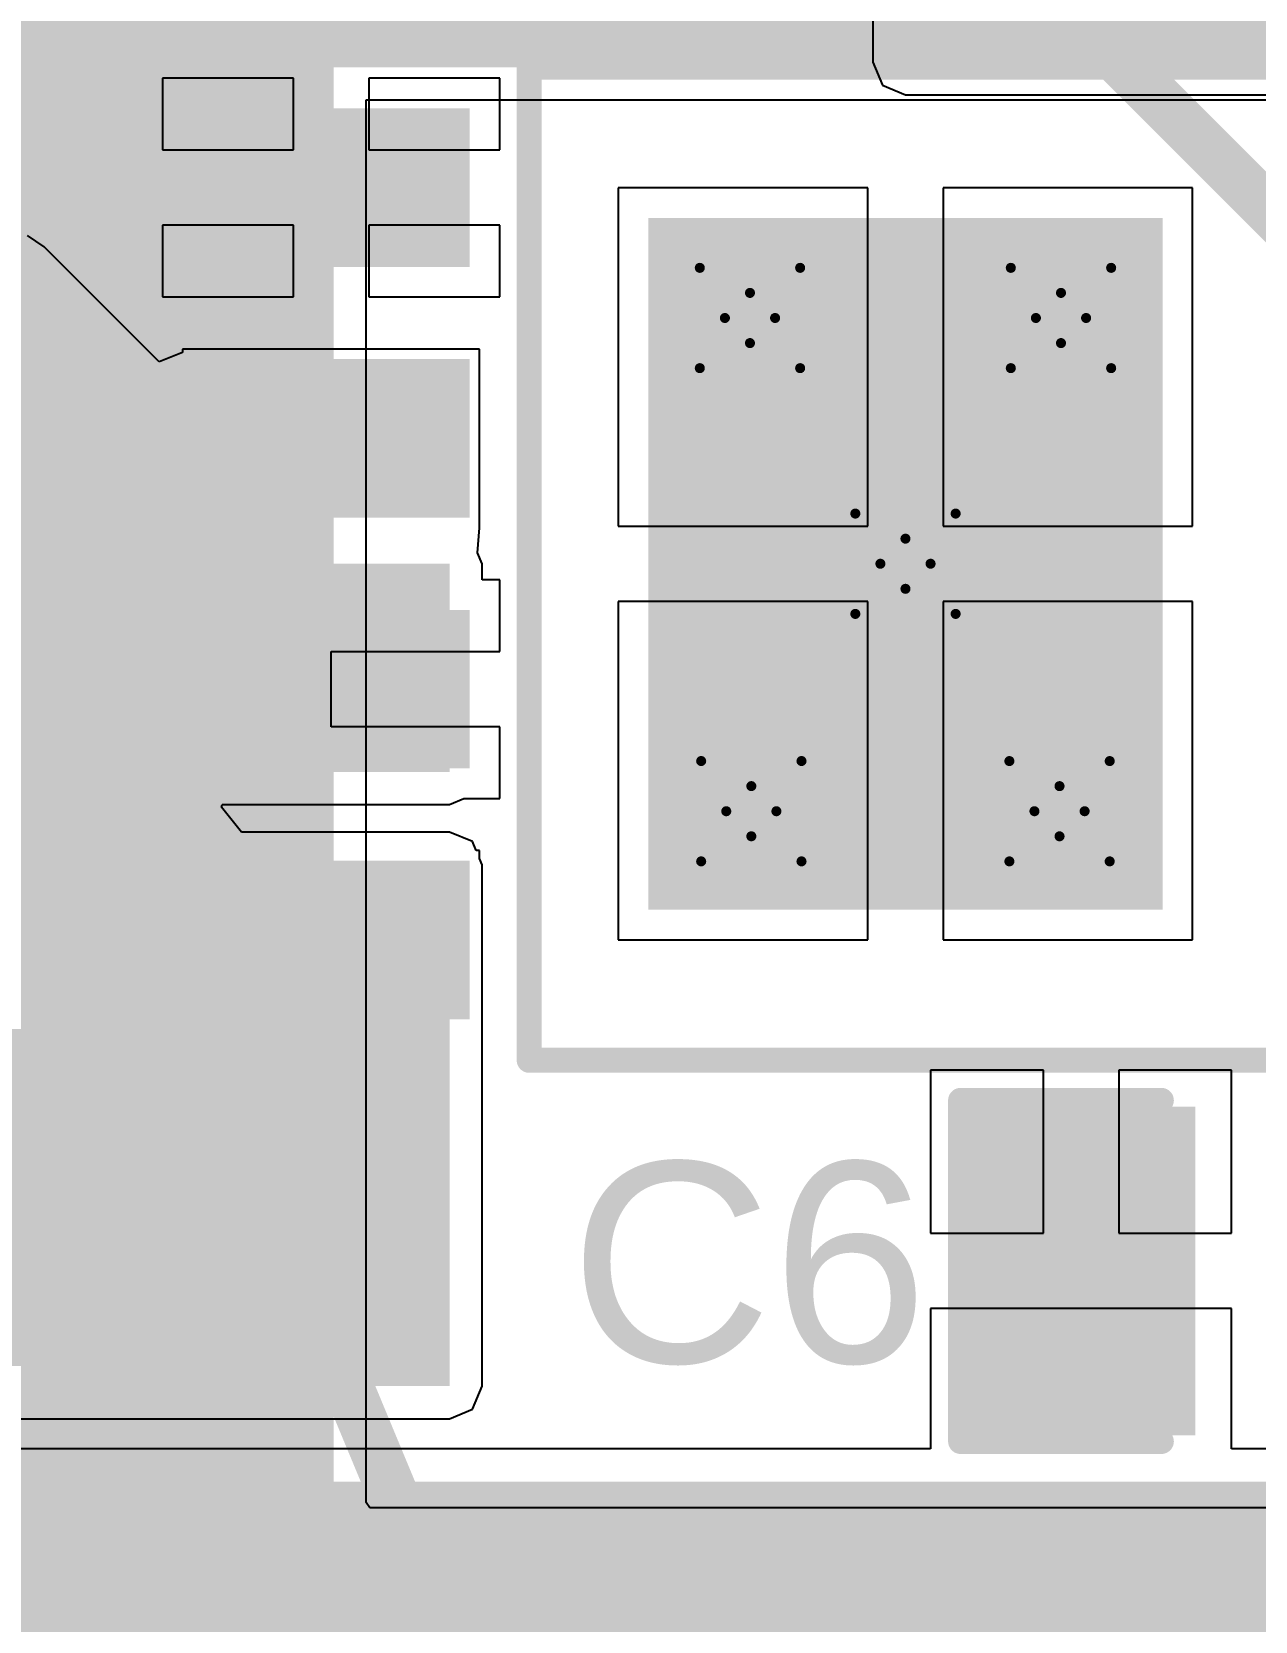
# Model space of a CAD drawing. Header units: inches. Extents: x -0.9 to 13.3, y -2.2 to 2.7.
# Drawn here: x 1.3271 to 1.571, y -1.5269 to -1.21 of the extents above; entities that cross this region are included whole.
import ezdxf

# ---------------------------------------------------------------- set-up
doc = ezdxf.new("R2010")
doc.units = ezdxf.units.IN
doc.header["$MEASUREMENT"] = 0
for name, color, linetype in [('Board Outline', 216, 'Continuous'), ('Bottom Layer', 5, 'Continuous'), ('Dimension', 6, 'Continuous'), ('Drill Drawing', 1, 'Continuous'), ('Top Layer', 1, 'Continuous'), ('Top Overlay', 2, 'Continuous'), ('Top Paste', 8, 'Continuous'), ('Top Solder', 216, 'Continuous'), ('Via Holes', 16, 'Continuous')]:
    doc.layers.add(name, color=color, linetype=linetype)
doc.styles.add('Arial', font='', dxfattribs={"height": 0.2})
doc.styles.get('Arial').set_extended_font_data('Arial')

# ---------------------------------------------------------------- blocks, each defined once
blk = doc.blocks.new('C___0402_81')
at = {"layer": 'Top Layer'}
for points in [[(-0.0275, -0.0125), (-0.0275, 0.0125), (-0.0095, 0.0125), (-0.0095, -0.0125)], [(0.0095, -0.0125), (0.0095, 0.0125), (0.0275, 0.0125), (0.0275, -0.0125)]]:
    blk.add_hatch(color=1, dxfattribs=at).paths.add_polyline_path(points)
at = {"layer": 'Top Paste'}
for points in [[(-0.0275, -0.0125), (-0.0275, 0.0125), (-0.0095, 0.0125), (-0.0095, -0.0125)], [(0.0095, -0.0125), (0.0095, 0.0125), (0.0275, 0.0125), (0.0275, -0.0125)]]:
    blk.add_hatch(color=8, dxfattribs=at).paths.add_polyline_path(points)
at = {"layer": 'Top Solder'}
for points in [[(-0.02986, -0.01486), (-0.02986, 0.01486), (-0.00714, 0.01486), (-0.00714, -0.01486)], [(0.00714, -0.01486), (0.00714, 0.01486), (0.02986, 0.01486), (0.02986, -0.01486)]]:
    blk.add_hatch(color=216, dxfattribs=at).paths.add_polyline_path(points)
at = {"layer": 'Top Overlay'}
for points in [[(-0.031, -0.016, 0.005, 0.005, 0), (-0.031, 0.016, 0.005, 0.005, 0)], [(-0.011, 0.016, 0.005, 0.005, 0), (-0.031, 0.016, 0.005, 0.005, 0)], [(0.031, 0.016, 0.005, 0.005, 0), (0.011, 0.016, 0.005, 0.005, 0)], [(0.031, -0.016, 0.005, 0.005, 0), (0.031, 0.016, 0.005, 0.005, 0)], [(-0.011, -0.016, 0.005, 0.005, 0), (-0.031, -0.016, 0.005, 0.005, 0)], [(0.031, -0.016, 0.005, 0.005, 0), (0.011, -0.016, 0.005, 0.005, 0)]]:
    blk.add_lwpolyline(points, format="xyseb", dxfattribs=at)
for points in [[(-0.03225, 0.016, 0.0025, 0.0025, 1), (-0.02975, 0.016, 0.0025, 0.0025, 1)], [(-0.03225, 0.016, 0.0025, 0.0025, 1), (-0.02975, 0.016, 0.0025, 0.0025, 1)], [(-0.01225, 0.016, 0.0025, 0.0025, 1), (-0.00975, 0.016, 0.0025, 0.0025, 1)], [(0.00975, 0.016, 0.0025, 0.0025, 1), (0.01225, 0.016, 0.0025, 0.0025, 1)], [(0.02975, 0.016, 0.0025, 0.0025, 1), (0.03225, 0.016, 0.0025, 0.0025, 1)], [(0.02975, 0.016, 0.0025, 0.0025, 1), (0.03225, 0.016, 0.0025, 0.0025, 1)], [(-0.03225, -0.016, 0.0025, 0.0025, 1), (-0.02975, -0.016, 0.0025, 0.0025, 1)], [(-0.03225, -0.016, 0.0025, 0.0025, 1), (-0.02975, -0.016, 0.0025, 0.0025, 1)], [(-0.01225, -0.016, 0.0025, 0.0025, 1), (-0.00975, -0.016, 0.0025, 0.0025, 1)], [(0.00975, -0.016, 0.0025, 0.0025, 1), (0.01225, -0.016, 0.0025, 0.0025, 1)], [(0.02975, -0.016, 0.0025, 0.0025, 1), (0.03225, -0.016, 0.0025, 0.0025, 1)], [(0.02975, -0.016, 0.0025, 0.0025, 1), (0.03225, -0.016, 0.0025, 0.0025, 1)]]:
    blk.add_lwpolyline(points, format="xyseb", close=True, dxfattribs=at)
blk = doc.blocks.new('ESOP_8_85')
at = {"layer": 'Top Layer'}
for points in [[(-0.13813, 0.08681), (-0.09089, 0.08681), (-0.09089, 0.06319), (-0.13813, 0.06319)], [(-0.04724, 0.06496), (0.04724, 0.06496), (0.04724, -0.06496), (-0.04724, -0.06496)], [(-0.13813, 0.03681), (-0.09089, 0.03681), (-0.09089, 0.01319), (-0.13813, 0.01319)], [(-0.13813, -0.01319), (-0.09089, -0.01319), (-0.09089, -0.03681), (-0.13813, -0.03681)], [(-0.13813, -0.06319), (-0.09089, -0.06319), (-0.09089, -0.08681), (-0.13813, -0.08681)]]:
    blk.add_hatch(color=1, dxfattribs=at).paths.add_polyline_path(points)
at = {"layer": 'Top Paste'}
for points in [[(-0.13813, 0.08681), (-0.09089, 0.08681), (-0.09089, 0.06319), (-0.13813, 0.06319)], [(-0.04724, 0.06496), (0.04724, 0.06496), (0.04724, -0.06496), (-0.04724, -0.06496)], [(-0.13813, 0.03681), (-0.09089, 0.03681), (-0.09089, 0.01319), (-0.13813, 0.01319)], [(-0.13813, -0.01319), (-0.09089, -0.01319), (-0.09089, -0.03681), (-0.13813, -0.03681)], [(-0.13813, -0.06319), (-0.09089, -0.06319), (-0.09089, -0.08681), (-0.13813, -0.08681)]]:
    blk.add_hatch(color=8, dxfattribs=at).paths.add_polyline_path(points)
at = {"layer": 'Top Solder'}
for points in [[(-0.14213, 0.09081), (-0.08689, 0.09081), (-0.08689, 0.05919), (-0.14213, 0.05919)], [(-0.05124, 0.06896), (0.05124, 0.06896), (0.05124, -0.06896), (-0.05124, -0.06896)], [(-0.14213, 0.04081), (-0.08689, 0.04081), (-0.08689, 0.00919), (-0.14213, 0.00919)], [(-0.14213, -0.00919), (-0.08689, -0.00919), (-0.08689, -0.04081), (-0.14213, -0.04081)], [(-0.14213, -0.05919), (-0.08689, -0.05919), (-0.08689, -0.09081), (-0.14213, -0.09081)]]:
    blk.add_hatch(color=216, dxfattribs=at).paths.add_polyline_path(points)
at = {"layer": 'Top Overlay'}
for points in [[(-0.075, 0.099, 0.005, 0.005, 0), (0.073, 0.099, 0.005, 0.005, 0)], [(-0.075, 0.099, 0.005, 0.005, 0), (-0.075, -0.099, 0.005, 0.005, 0)], [(-0.15265, 0.08069, 0.01181, 0.01181, 0), (-0.14765, 0.07569, 0.01181, 0.01181, 0)], [(-0.15265, 0.07069, 0.01181, 0.01181, 0), (-0.15265, 0.08069, 0.01181, 0.01181, 0)], [(-0.15265, 0.07069, 0.01181, 0.01181, 0), (-0.14765, 0.07569, 0.01181, 0.01181, 0)], [(-0.075, -0.099, 0.005, 0.005, 0), (0.073, -0.099, 0.005, 0.005, 0)]]:
    blk.add_lwpolyline(points, format="xyseb", dxfattribs=at)
for points in [[(-0.07625, 0.099, 0.0025, 0.0025, 1), (-0.07375, 0.099, 0.0025, 0.0025, 1)], [(-0.07625, 0.099, 0.0025, 0.0025, 1), (-0.07375, 0.099, 0.0025, 0.0025, 1)], [(-0.1556, 0.08069, 0.00591, 0.00591, 1), (-0.14969, 0.08069, 0.00591, 0.00591, 1)], [(-0.1556, 0.08069, 0.00591, 0.00591, 1), (-0.14969, 0.08069, 0.00591, 0.00591, 1)], [(-0.1506, 0.07569, 0.00591, 0.00591, 1), (-0.14469, 0.07569, 0.00591, 0.00591, 1)], [(-0.1506, 0.07569, 0.00591, 0.00591, 1), (-0.14469, 0.07569, 0.00591, 0.00591, 1)], [(-0.1556, 0.07069, 0.00591, 0.00591, 1), (-0.14969, 0.07069, 0.00591, 0.00591, 1)], [(-0.1556, 0.07069, 0.00591, 0.00591, 1), (-0.14969, 0.07069, 0.00591, 0.00591, 1)], [(-0.07625, -0.099, 0.0025, 0.0025, 1), (-0.07375, -0.099, 0.0025, 0.0025, 1)], [(-0.07625, -0.099, 0.0025, 0.0025, 1), (-0.07375, -0.099, 0.0025, 0.0025, 1)]]:
    blk.add_lwpolyline(points, format="xyseb", close=True, dxfattribs=at)
blk = doc.blocks.new('C___0805_121')
at = {"layer": 'Top Layer'}
for points in [[(-0.06, 0.03), (-0.02, 0.03), (-0.02, -0.03), (-0.06, -0.03)], [(0.02, 0.03), (0.06, 0.03), (0.06, -0.03), (0.02, -0.03)]]:
    blk.add_hatch(color=1, dxfattribs=at).paths.add_polyline_path(points)
at = {"layer": 'Top Paste'}
for points in [[(-0.06, 0.03), (-0.02, 0.03), (-0.02, -0.03), (-0.06, -0.03)], [(0.02, 0.03), (0.06, 0.03), (0.06, -0.03), (0.02, -0.03)]]:
    blk.add_hatch(color=8, dxfattribs=at).paths.add_polyline_path(points)
at = {"layer": 'Top Solder'}
for points in [[(-0.06276, 0.03276), (-0.01724, 0.03276), (-0.01724, -0.03276), (-0.06276, -0.03276)], [(0.01724, 0.03276), (0.06276, 0.03276), (0.06276, -0.03276), (0.01724, -0.03276)]]:
    blk.add_hatch(color=216, dxfattribs=at).paths.add_polyline_path(points)
at = {"layer": 'Top Overlay'}
for points in [[(-0.064, -0.034, 0.005, 0.005, 0), (-0.064, 0.034, 0.005, 0.005, 0)], [(-0.064, 0.034, 0.005, 0.005, 0), (-0.024, 0.034, 0.005, 0.005, 0)], [(0.024, 0.034, 0.005, 0.005, 0), (0.064, 0.034, 0.005, 0.005, 0)], [(0.064, -0.034, 0.005, 0.005, 0), (0.064, 0.034, 0.005, 0.005, 0)], [(-0.064, -0.034, 0.005, 0.005, 0), (-0.024, -0.034, 0.005, 0.005, 0)], [(0.024, -0.034, 0.005, 0.005, 0), (0.064, -0.034, 0.005, 0.005, 0)]]:
    blk.add_lwpolyline(points, format="xyseb", dxfattribs=at)
for points in [[(-0.06525, 0.034, 0.0025, 0.0025, 1), (-0.06275, 0.034, 0.0025, 0.0025, 1)], [(-0.06525, 0.034, 0.0025, 0.0025, 1), (-0.06275, 0.034, 0.0025, 0.0025, 1)], [(-0.02525, 0.034, 0.0025, 0.0025, 1), (-0.02275, 0.034, 0.0025, 0.0025, 1)], [(0.02275, 0.034, 0.0025, 0.0025, 1), (0.02525, 0.034, 0.0025, 0.0025, 1)], [(0.06275, 0.034, 0.0025, 0.0025, 1), (0.06525, 0.034, 0.0025, 0.0025, 1)], [(0.06275, 0.034, 0.0025, 0.0025, 1), (0.06525, 0.034, 0.0025, 0.0025, 1)], [(-0.06525, -0.034, 0.0025, 0.0025, 1), (-0.06275, -0.034, 0.0025, 0.0025, 1)], [(-0.06525, -0.034, 0.0025, 0.0025, 1), (-0.06275, -0.034, 0.0025, 0.0025, 1)], [(-0.02525, -0.034, 0.0025, 0.0025, 1), (-0.02275, -0.034, 0.0025, 0.0025, 1)], [(0.02275, -0.034, 0.0025, 0.0025, 1), (0.02525, -0.034, 0.0025, 0.0025, 1)], [(0.06275, -0.034, 0.0025, 0.0025, 1), (0.06525, -0.034, 0.0025, 0.0025, 1)], [(0.06275, -0.034, 0.0025, 0.0025, 1), (0.06525, -0.034, 0.0025, 0.0025, 1)]]:
    blk.add_lwpolyline(points, format="xyseb", close=True, dxfattribs=at)

msp = doc.modelspace()

# ---------------------------------------------------------------- hatches: boundary and pattern name
at = {"layer": 'Bottom Layer'}
for points in [[(1.49992, -1.21705), (1.62514, -1.21705), (1.62514, -1.11075), (1.49992, -1.11075)], [(1.28528, -1.21705), (1.60828, -1.21705), (1.60828, -1.15705), (1.28528, -1.15705)], [(1.28528, -1.50319), (1.38728, -1.50319), (1.38728, -1.15705), (1.28528, -1.15705)], [(1.08428, -1.50319), (1.38728, -1.50319), (1.38728, -1.39381), (1.08428, -1.39381)], [(1.26105, -1.606), (1.39, -1.606), (1.39, -1.51079), (1.26105, -1.51079)], [(1.26105, -1.55305), (1.72439, -1.55305), (1.72439, -1.51079), (1.26105, -1.51079)]]:
    msp.add_hatch(color=5, dxfattribs=at).paths.add_polyline_path(points)
h = msp.add_hatch(color=5, dxfattribs=at)
edge = h.paths.add_edge_path()
edge.add_arc((1.47028, -1.26705), 0.01181, 0, 360)
h = msp.add_hatch(color=5, dxfattribs=at)
edge = h.paths.add_edge_path()
edge.add_arc((1.53228, -1.26705), 0.01181, 0, 360)
h = msp.add_hatch(color=5, dxfattribs=at)
edge = h.paths.add_edge_path()
edge.add_arc((1.50128, -1.31605), 0.01181, 0, 360)
h = msp.add_hatch(color=5, dxfattribs=at)
edge = h.paths.add_edge_path()
edge.add_arc((1.47055, -1.36539), 0.01181, 0, 360)
h = msp.add_hatch(color=5, dxfattribs=at)
edge = h.paths.add_edge_path()
edge.add_arc((1.53199, -1.36539), 0.01181, 0, 360)
at = {"layer": 'Top Layer'}
for points in [[(1.50128, -1.21605), (1.63941, -1.21605), (1.63941, -1.04105), (1.50128, -1.04105)], [(1.25228, -1.35755), (1.41039, -1.35755), (1.41039, -1.31605), (1.25228, -1.31605)], [(1.17128, -1.48002), (1.41039, -1.48002), (1.41039, -1.37605), (1.17128, -1.37605)], [(1.07808, -1.55305), (1.64428, -1.55305), (1.64428, -1.49905), (1.07808, -1.49905)]]:
    msp.add_hatch(color=1, dxfattribs=at).paths.add_polyline_path(points)
h = msp.add_hatch(color=1, dxfattribs=at)
edge = h.paths.add_edge_path()
edge.add_arc((1.47028, -1.26705), 0.01181, 0, 360)
h = msp.add_hatch(color=1, dxfattribs=at)
edge = h.paths.add_edge_path()
edge.add_arc((1.53228, -1.26705), 0.01181, 0, 360)
h = msp.add_hatch(color=1, dxfattribs=at)
edge = h.paths.add_edge_path()
edge.add_arc((1.50128, -1.31605), 0.01181, 0, 360)
h = msp.add_hatch(color=1, dxfattribs=at)
edge = h.paths.add_edge_path()
edge.add_arc((1.47055, -1.36539), 0.01181, 0, 360)
h = msp.add_hatch(color=1, dxfattribs=at)
edge = h.paths.add_edge_path()
edge.add_arc((1.53199, -1.36539), 0.01181, 0, 360)
at = {"layer": 'Via Holes'}
h = msp.add_hatch(color=7, dxfattribs=at)
edge = h.paths.add_edge_path()
edge.add_arc((1.47028, -1.26705), 0.00591, 0, 360)
h = msp.add_hatch(color=7, dxfattribs=at)
edge = h.paths.add_edge_path()
edge.add_arc((1.53228, -1.26705), 0.00591, 0, 360)
h = msp.add_hatch(color=7, dxfattribs=at)
edge = h.paths.add_edge_path()
edge.add_arc((1.50128, -1.31605), 0.00591, 0, 360)
h = msp.add_hatch(color=7, dxfattribs=at)
edge = h.paths.add_edge_path()
edge.add_arc((1.47055, -1.36539), 0.00591, 0, 360)
h = msp.add_hatch(color=7, dxfattribs=at)
edge = h.paths.add_edge_path()
edge.add_arc((1.53199, -1.36539), 0.00591, 0, 360)

# ---------------------------------------------------------------- linework, layer by layer
at = {"layer": 'Board Outline'}
msp.add_lwpolyline([(1.99867, 0.21567, 0.01, 0.01, -1.122171), (-0.01159, -1.51329, 0.01, 0.01, 0)], format="xyseb", dxfattribs=at)
at = {"layer": 'Bottom Layer'}
for p, q in [((1.39377, -1.39381), (1.39377, -1.22354)), ((1.39377, -1.22354), (1.62514, -1.22354)), ((1.39377, -1.50319), (1.39377, -1.39381)), ((1.39451, -1.50429), (1.39377, -1.50319)), ((1.67805, -1.50429), (1.39451, -1.50429))]:
    msp.add_line(p, q, dxfattribs=at)
at = {"layer": 'Dimension'}
for points in [[(0.04081, 0.0156, 0.01, 0.01, -3.064051), (0.02964, -1.5299, 0.01, 0.01, 0)], [(1.09299, -0.7648, 0.01, 0.01, 0), (1.66799, -2.14857, 0.01, 0.01, 0)], [(1.09328, -0.76505, 0.01, 0.01, 0), (2.17428, -1.84605, 0.01, 0.01, 0)]]:
    msp.add_lwpolyline(points, format="xyseb", dxfattribs=at)
at = {"layer": 'Drill Drawing'}
for points in [[(1.46028, -1.25705, 0.002, 0.002, 0), (1.47028, -1.26205, 0.002, 0.002, 0)], [(1.46028, -1.25705, 0.002, 0.002, 0), (1.46528, -1.26705, 0.002, 0.002, 0)], [(1.47028, -1.26205, 0.002, 0.002, 0), (1.48028, -1.25705, 0.002, 0.002, 0)], [(1.47528, -1.26705, 0.002, 0.002, 0), (1.48028, -1.25705, 0.002, 0.002, 0)], [(1.52228, -1.25705, 0.002, 0.002, 0), (1.53228, -1.26205, 0.002, 0.002, 0)], [(1.52228, -1.25705, 0.002, 0.002, 0), (1.52728, -1.26705, 0.002, 0.002, 0)], [(1.53228, -1.26205, 0.002, 0.002, 0), (1.54228, -1.25705, 0.002, 0.002, 0)], [(1.53728, -1.26705, 0.002, 0.002, 0), (1.54228, -1.25705, 0.002, 0.002, 0)], [(1.46028, -1.27705, 0.002, 0.002, 0), (1.46528, -1.26705, 0.002, 0.002, 0)], [(1.47528, -1.26705, 0.002, 0.002, 0), (1.48028, -1.27705, 0.002, 0.002, 0)], [(1.52228, -1.27705, 0.002, 0.002, 0), (1.52728, -1.26705, 0.002, 0.002, 0)], [(1.53728, -1.26705, 0.002, 0.002, 0), (1.54228, -1.27705, 0.002, 0.002, 0)], [(1.46028, -1.27705, 0.002, 0.002, 0), (1.47028, -1.27205, 0.002, 0.002, 0)], [(1.47028, -1.27205, 0.002, 0.002, 0), (1.48028, -1.27705, 0.002, 0.002, 0)], [(1.52228, -1.27705, 0.002, 0.002, 0), (1.53228, -1.27205, 0.002, 0.002, 0)], [(1.53228, -1.27205, 0.002, 0.002, 0), (1.54228, -1.27705, 0.002, 0.002, 0)], [(1.49128, -1.30605, 0.002, 0.002, 0), (1.50128, -1.31105, 0.002, 0.002, 0)], [(1.49128, -1.30605, 0.002, 0.002, 0), (1.49628, -1.31605, 0.002, 0.002, 0)], [(1.50128, -1.31105, 0.002, 0.002, 0), (1.51128, -1.30605, 0.002, 0.002, 0)], [(1.50628, -1.31605, 0.002, 0.002, 0), (1.51128, -1.30605, 0.002, 0.002, 0)], [(1.49128, -1.32605, 0.002, 0.002, 0), (1.49628, -1.31605, 0.002, 0.002, 0)], [(1.50628, -1.31605, 0.002, 0.002, 0), (1.51128, -1.32605, 0.002, 0.002, 0)], [(1.49128, -1.32605, 0.002, 0.002, 0), (1.50128, -1.32105, 0.002, 0.002, 0)], [(1.50128, -1.32105, 0.002, 0.002, 0), (1.51128, -1.32605, 0.002, 0.002, 0)], [(1.46055, -1.35539, 0.002, 0.002, 0), (1.47055, -1.36039, 0.002, 0.002, 0)], [(1.46055, -1.35539, 0.002, 0.002, 0), (1.46555, -1.36539, 0.002, 0.002, 0)], [(1.47055, -1.36039, 0.002, 0.002, 0), (1.48055, -1.35539, 0.002, 0.002, 0)], [(1.47555, -1.36539, 0.002, 0.002, 0), (1.48055, -1.35539, 0.002, 0.002, 0)], [(1.52199, -1.35539, 0.002, 0.002, 0), (1.53199, -1.36039, 0.002, 0.002, 0)], [(1.52199, -1.35539, 0.002, 0.002, 0), (1.52699, -1.36539, 0.002, 0.002, 0)], [(1.53199, -1.36039, 0.002, 0.002, 0), (1.54199, -1.35539, 0.002, 0.002, 0)], [(1.53699, -1.36539, 0.002, 0.002, 0), (1.54199, -1.35539, 0.002, 0.002, 0)], [(1.46055, -1.37539, 0.002, 0.002, 0), (1.46555, -1.36539, 0.002, 0.002, 0)], [(1.47555, -1.36539, 0.002, 0.002, 0), (1.48055, -1.37539, 0.002, 0.002, 0)], [(1.52199, -1.37539, 0.002, 0.002, 0), (1.52699, -1.36539, 0.002, 0.002, 0)], [(1.53699, -1.36539, 0.002, 0.002, 0), (1.54199, -1.37539, 0.002, 0.002, 0)], [(1.46055, -1.37539, 0.002, 0.002, 0), (1.47055, -1.37039, 0.002, 0.002, 0)], [(1.47055, -1.37039, 0.002, 0.002, 0), (1.48055, -1.37539, 0.002, 0.002, 0)], [(1.52199, -1.37539, 0.002, 0.002, 0), (1.53199, -1.37039, 0.002, 0.002, 0)], [(1.53199, -1.37039, 0.002, 0.002, 0), (1.54199, -1.37539, 0.002, 0.002, 0)]]:
    msp.add_lwpolyline(points, format="xyseb", dxfattribs=at)
for points in [[(1.45978, -1.25705, 0.001, 0.001, 1), (1.46078, -1.25705, 0.001, 0.001, 1)], [(1.45978, -1.25705, 0.001, 0.001, 1), (1.46078, -1.25705, 0.001, 0.001, 1)], [(1.47978, -1.25705, 0.001, 0.001, 1), (1.48078, -1.25705, 0.001, 0.001, 1)], [(1.47978, -1.25705, 0.001, 0.001, 1), (1.48078, -1.25705, 0.001, 0.001, 1)], [(1.52178, -1.25705, 0.001, 0.001, 1), (1.52278, -1.25705, 0.001, 0.001, 1)], [(1.52178, -1.25705, 0.001, 0.001, 1), (1.52278, -1.25705, 0.001, 0.001, 1)], [(1.54178, -1.25705, 0.001, 0.001, 1), (1.54278, -1.25705, 0.001, 0.001, 1)], [(1.54178, -1.25705, 0.001, 0.001, 1), (1.54278, -1.25705, 0.001, 0.001, 1)], [(1.46978, -1.26205, 0.001, 0.001, 1), (1.47078, -1.26205, 0.001, 0.001, 1)], [(1.46978, -1.26205, 0.001, 0.001, 1), (1.47078, -1.26205, 0.001, 0.001, 1)], [(1.53178, -1.26205, 0.001, 0.001, 1), (1.53278, -1.26205, 0.001, 0.001, 1)], [(1.53178, -1.26205, 0.001, 0.001, 1), (1.53278, -1.26205, 0.001, 0.001, 1)], [(1.46478, -1.26705, 0.001, 0.001, 1), (1.46578, -1.26705, 0.001, 0.001, 1)], [(1.46478, -1.26705, 0.001, 0.001, 1), (1.46578, -1.26705, 0.001, 0.001, 1)], [(1.47478, -1.26705, 0.001, 0.001, 1), (1.47578, -1.26705, 0.001, 0.001, 1)], [(1.47478, -1.26705, 0.001, 0.001, 1), (1.47578, -1.26705, 0.001, 0.001, 1)], [(1.52678, -1.26705, 0.001, 0.001, 1), (1.52778, -1.26705, 0.001, 0.001, 1)], [(1.52678, -1.26705, 0.001, 0.001, 1), (1.52778, -1.26705, 0.001, 0.001, 1)], [(1.53678, -1.26705, 0.001, 0.001, 1), (1.53778, -1.26705, 0.001, 0.001, 1)], [(1.53678, -1.26705, 0.001, 0.001, 1), (1.53778, -1.26705, 0.001, 0.001, 1)], [(1.46978, -1.27205, 0.001, 0.001, 1), (1.47078, -1.27205, 0.001, 0.001, 1)], [(1.46978, -1.27205, 0.001, 0.001, 1), (1.47078, -1.27205, 0.001, 0.001, 1)], [(1.53178, -1.27205, 0.001, 0.001, 1), (1.53278, -1.27205, 0.001, 0.001, 1)], [(1.53178, -1.27205, 0.001, 0.001, 1), (1.53278, -1.27205, 0.001, 0.001, 1)], [(1.45978, -1.27705, 0.001, 0.001, 1), (1.46078, -1.27705, 0.001, 0.001, 1)], [(1.45978, -1.27705, 0.001, 0.001, 1), (1.46078, -1.27705, 0.001, 0.001, 1)], [(1.47978, -1.27705, 0.001, 0.001, 1), (1.48078, -1.27705, 0.001, 0.001, 1)], [(1.47978, -1.27705, 0.001, 0.001, 1), (1.48078, -1.27705, 0.001, 0.001, 1)], [(1.52178, -1.27705, 0.001, 0.001, 1), (1.52278, -1.27705, 0.001, 0.001, 1)], [(1.52178, -1.27705, 0.001, 0.001, 1), (1.52278, -1.27705, 0.001, 0.001, 1)], [(1.54178, -1.27705, 0.001, 0.001, 1), (1.54278, -1.27705, 0.001, 0.001, 1)], [(1.54178, -1.27705, 0.001, 0.001, 1), (1.54278, -1.27705, 0.001, 0.001, 1)], [(1.49078, -1.30605, 0.001, 0.001, 1), (1.49178, -1.30605, 0.001, 0.001, 1)], [(1.49078, -1.30605, 0.001, 0.001, 1), (1.49178, -1.30605, 0.001, 0.001, 1)], [(1.51078, -1.30605, 0.001, 0.001, 1), (1.51178, -1.30605, 0.001, 0.001, 1)], [(1.51078, -1.30605, 0.001, 0.001, 1), (1.51178, -1.30605, 0.001, 0.001, 1)], [(1.50078, -1.31105, 0.001, 0.001, 1), (1.50178, -1.31105, 0.001, 0.001, 1)], [(1.50078, -1.31105, 0.001, 0.001, 1), (1.50178, -1.31105, 0.001, 0.001, 1)], [(1.49578, -1.31605, 0.001, 0.001, 1), (1.49678, -1.31605, 0.001, 0.001, 1)], [(1.49578, -1.31605, 0.001, 0.001, 1), (1.49678, -1.31605, 0.001, 0.001, 1)], [(1.50578, -1.31605, 0.001, 0.001, 1), (1.50678, -1.31605, 0.001, 0.001, 1)], [(1.50578, -1.31605, 0.001, 0.001, 1), (1.50678, -1.31605, 0.001, 0.001, 1)], [(1.50078, -1.32105, 0.001, 0.001, 1), (1.50178, -1.32105, 0.001, 0.001, 1)], [(1.50078, -1.32105, 0.001, 0.001, 1), (1.50178, -1.32105, 0.001, 0.001, 1)], [(1.49078, -1.32605, 0.001, 0.001, 1), (1.49178, -1.32605, 0.001, 0.001, 1)], [(1.49078, -1.32605, 0.001, 0.001, 1), (1.49178, -1.32605, 0.001, 0.001, 1)], [(1.51078, -1.32605, 0.001, 0.001, 1), (1.51178, -1.32605, 0.001, 0.001, 1)], [(1.51078, -1.32605, 0.001, 0.001, 1), (1.51178, -1.32605, 0.001, 0.001, 1)], [(1.46005, -1.35539, 0.001, 0.001, 1), (1.46105, -1.35539, 0.001, 0.001, 1)], [(1.46005, -1.35539, 0.001, 0.001, 1), (1.46105, -1.35539, 0.001, 0.001, 1)], [(1.48005, -1.35539, 0.001, 0.001, 1), (1.48105, -1.35539, 0.001, 0.001, 1)], [(1.48005, -1.35539, 0.001, 0.001, 1), (1.48105, -1.35539, 0.001, 0.001, 1)], [(1.52149, -1.35539, 0.001, 0.001, 1), (1.52249, -1.35539, 0.001, 0.001, 1)], [(1.52149, -1.35539, 0.001, 0.001, 1), (1.52249, -1.35539, 0.001, 0.001, 1)], [(1.54149, -1.35539, 0.001, 0.001, 1), (1.54249, -1.35539, 0.001, 0.001, 1)], [(1.54149, -1.35539, 0.001, 0.001, 1), (1.54249, -1.35539, 0.001, 0.001, 1)], [(1.47005, -1.36039, 0.001, 0.001, 1), (1.47105, -1.36039, 0.001, 0.001, 1)], [(1.47005, -1.36039, 0.001, 0.001, 1), (1.47105, -1.36039, 0.001, 0.001, 1)], [(1.53149, -1.36039, 0.001, 0.001, 1), (1.53249, -1.36039, 0.001, 0.001, 1)], [(1.53149, -1.36039, 0.001, 0.001, 1), (1.53249, -1.36039, 0.001, 0.001, 1)], [(1.46505, -1.36539, 0.001, 0.001, 1), (1.46605, -1.36539, 0.001, 0.001, 1)], [(1.46505, -1.36539, 0.001, 0.001, 1), (1.46605, -1.36539, 0.001, 0.001, 1)], [(1.47505, -1.36539, 0.001, 0.001, 1), (1.47605, -1.36539, 0.001, 0.001, 1)], [(1.47505, -1.36539, 0.001, 0.001, 1), (1.47605, -1.36539, 0.001, 0.001, 1)], [(1.52649, -1.36539, 0.001, 0.001, 1), (1.52749, -1.36539, 0.001, 0.001, 1)], [(1.52649, -1.36539, 0.001, 0.001, 1), (1.52749, -1.36539, 0.001, 0.001, 1)], [(1.53649, -1.36539, 0.001, 0.001, 1), (1.53749, -1.36539, 0.001, 0.001, 1)], [(1.53649, -1.36539, 0.001, 0.001, 1), (1.53749, -1.36539, 0.001, 0.001, 1)], [(1.47005, -1.37039, 0.001, 0.001, 1), (1.47105, -1.37039, 0.001, 0.001, 1)], [(1.47005, -1.37039, 0.001, 0.001, 1), (1.47105, -1.37039, 0.001, 0.001, 1)], [(1.53149, -1.37039, 0.001, 0.001, 1), (1.53249, -1.37039, 0.001, 0.001, 1)], [(1.53149, -1.37039, 0.001, 0.001, 1), (1.53249, -1.37039, 0.001, 0.001, 1)], [(1.46005, -1.37539, 0.001, 0.001, 1), (1.46105, -1.37539, 0.001, 0.001, 1)], [(1.46005, -1.37539, 0.001, 0.001, 1), (1.46105, -1.37539, 0.001, 0.001, 1)], [(1.48005, -1.37539, 0.001, 0.001, 1), (1.48105, -1.37539, 0.001, 0.001, 1)], [(1.48005, -1.37539, 0.001, 0.001, 1), (1.48105, -1.37539, 0.001, 0.001, 1)], [(1.52149, -1.37539, 0.001, 0.001, 1), (1.52249, -1.37539, 0.001, 0.001, 1)], [(1.52149, -1.37539, 0.001, 0.001, 1), (1.52249, -1.37539, 0.001, 0.001, 1)], [(1.54149, -1.37539, 0.001, 0.001, 1), (1.54249, -1.37539, 0.001, 0.001, 1)], [(1.54149, -1.37539, 0.001, 0.001, 1), (1.54249, -1.37539, 0.001, 0.001, 1)]]:
    msp.add_lwpolyline(points, format="xyseb", close=True, dxfattribs=at)
at = {"layer": 'Top Layer'}
for p, q in [((1.49478, -1.08465), (1.49478, -1.21605)), ((1.49478, -1.21605), (1.49669, -1.22064)), ((1.37927, -1.21924), (1.35315, -1.21924)), ((1.35315, -1.21924), (1.35315, -1.23355)), ((1.37927, -1.23355), (1.37927, -1.21924)), ((1.42039, -1.21924), (1.39427, -1.21924)), ((1.39427, -1.21924), (1.39427, -1.23355)), ((1.42039, -1.23355), (1.42039, -1.21924)), ((1.49669, -1.22064), (1.50128, -1.22254)), ((1.50128, -1.22254), (1.58567, -1.22254)), ((1.35315, -1.23355), (1.37927, -1.23355)), ((1.39427, -1.23355), (1.42039, -1.23355)), ((1.49378, -1.24109), (1.44403, -1.24109)), ((1.44403, -1.24109), (1.44403, -1.30855)), ((1.49378, -1.30855), (1.49378, -1.24109)), ((1.55852, -1.24109), (1.50878, -1.24109)), ((1.50878, -1.24109), (1.50878, -1.30855)), ((1.55852, -1.30855), (1.55852, -1.24109)), ((1.37927, -1.24855), (1.35315, -1.24855)), ((1.35315, -1.24855), (1.35315, -1.26286)), ((1.37927, -1.26286), (1.37927, -1.24855)), ((1.42039, -1.24855), (1.39427, -1.24855)), ((1.39427, -1.24855), (1.39427, -1.26286)), ((1.42039, -1.26286), (1.42039, -1.24855)), ((1.32956, -1.25284), (1.32625, -1.25063)), ((1.35253, -1.27581), (1.32956, -1.25284)), ((1.35315, -1.26286), (1.37927, -1.26286)), ((1.39427, -1.26286), (1.42039, -1.26286)), ((1.35715, -1.2739), (1.35253, -1.27581)), ((1.41639, -1.27324), (1.35715, -1.27324)), ((1.35715, -1.27324), (1.35715, -1.2739)), ((1.41639, -1.30663), (1.41639, -1.27324)), ((1.41639, -1.30886), (1.41639, -1.30663)), ((1.44403, -1.30855), (1.49378, -1.30855)), ((1.50878, -1.30855), (1.55852, -1.30855)), ((1.41598, -1.31386), (1.41639, -1.30886)), ((1.41689, -1.31605), (1.41598, -1.31386)), ((1.41689, -1.31924), (1.41689, -1.31605)), ((1.42039, -1.31924), (1.41689, -1.31924)), ((1.42039, -1.33355), (1.42039, -1.31924)), ((1.49378, -1.32355), (1.44403, -1.32355)), ((1.44403, -1.32355), (1.44403, -1.39101)), ((1.49378, -1.39101), (1.49378, -1.32355)), ((1.55852, -1.32355), (1.50878, -1.32355)), ((1.50878, -1.32355), (1.50878, -1.39101)), ((1.55852, -1.39101), (1.55852, -1.32355)), ((1.38677, -1.34855), (1.38677, -1.33355)), ((1.38677, -1.33355), (1.42039, -1.33355)), ((1.42039, -1.34855), (1.38677, -1.34855)), ((1.42039, -1.36286), (1.42039, -1.34855)), ((1.3649, -1.36457), (1.36503, -1.36404)), ((1.3689, -1.36955), (1.3649, -1.36457)), ((1.36503, -1.36404), (1.41039, -1.36404)), ((1.41039, -1.36404), (1.41325, -1.36286)), ((1.41325, -1.36286), (1.42039, -1.36286)), ((1.41039, -1.36955), (1.3689, -1.36955)), ((1.41498, -1.37145), (1.41039, -1.36955)), ((1.41572, -1.37324), (1.41498, -1.37145)), ((1.41639, -1.37324), (1.41572, -1.37324)), ((1.41639, -1.37485), (1.41639, -1.37324)), ((1.41689, -1.37605), (1.41639, -1.37485)), ((1.41689, -1.48002), (1.41689, -1.37605)), ((1.44403, -1.39101), (1.49378, -1.39101)), ((1.50878, -1.39101), (1.55852, -1.39101)), ((1.52878, -1.41705), (1.50628, -1.41705)), ((1.50628, -1.41705), (1.50628, -1.44955)), ((1.52878, -1.44955), (1.52878, -1.41705)), ((1.56628, -1.41705), (1.54378, -1.41705)), ((1.54378, -1.41705), (1.54378, -1.44955)), ((1.56628, -1.44955), (1.56628, -1.41705)), ((1.50628, -1.44955), (1.52878, -1.44955)), ((1.54378, -1.44955), (1.56628, -1.44955)), ((1.56628, -1.46455), (1.50628, -1.46455)), ((1.50628, -1.46455), (1.50628, -1.49255)), ((1.56628, -1.49255), (1.56628, -1.46455)), ((1.41498, -1.48461), (1.41689, -1.48002)), ((1.41039, -1.48652), (1.41498, -1.48461)), ((1.17128, -1.48652), (1.41039, -1.48652)), ((1.50628, -1.49255), (1.12771, -1.49255)), ((1.58567, -1.49255), (1.56628, -1.49255))]:
    msp.add_line(p, q, dxfattribs=at)
for points in [[(1.32235, -1.26005, 0.008, 0.008, 0), (1.35335, -1.29105, 0.008, 0.008, 0)], [(1.35335, -1.29105, 0.008, 0.008, 0), (1.38677, -1.29105, 0.008, 0.008, 0)]]:
    msp.add_lwpolyline(points, format="xyseb", dxfattribs=at)
for points in [[(1.35135, -1.29105, 0.004, 0.004, 1), (1.35535, -1.29105, 0.004, 0.004, 1)], [(1.35135, -1.29105, 0.004, 0.004, 1), (1.35535, -1.29105, 0.004, 0.004, 1)], [(1.38477, -1.29105, 0.004, 0.004, 1), (1.38877, -1.29105, 0.004, 0.004, 1)]]:
    msp.add_lwpolyline(points, format="xyseb", close=True, dxfattribs=at)

# ---------------------------------------------------------------- block references
for name, p in [('ESOP_8_85', (1.50128, -1.31605)), ('C___0805_121', (1.57628, -1.45705))]:
    msp.add_blockref(name, p)
at = {"rotation": 270}
msp.add_blockref('C___0402_81', (1.33828, -1.36705), dxfattribs=at)

# ---------------------------------------------------------------- texts
at = {"layer": 'Top Overlay', "style": 'Arial'}
msp.add_text('C3', height=0.04, rotation=90, dxfattribs=at).set_placement((1.36427, -1.47837))
msp.add_text('C6', height=0.04, dxfattribs=at).set_placement((1.43434, -1.47534))

doc.saveas('drawing.dxf')
